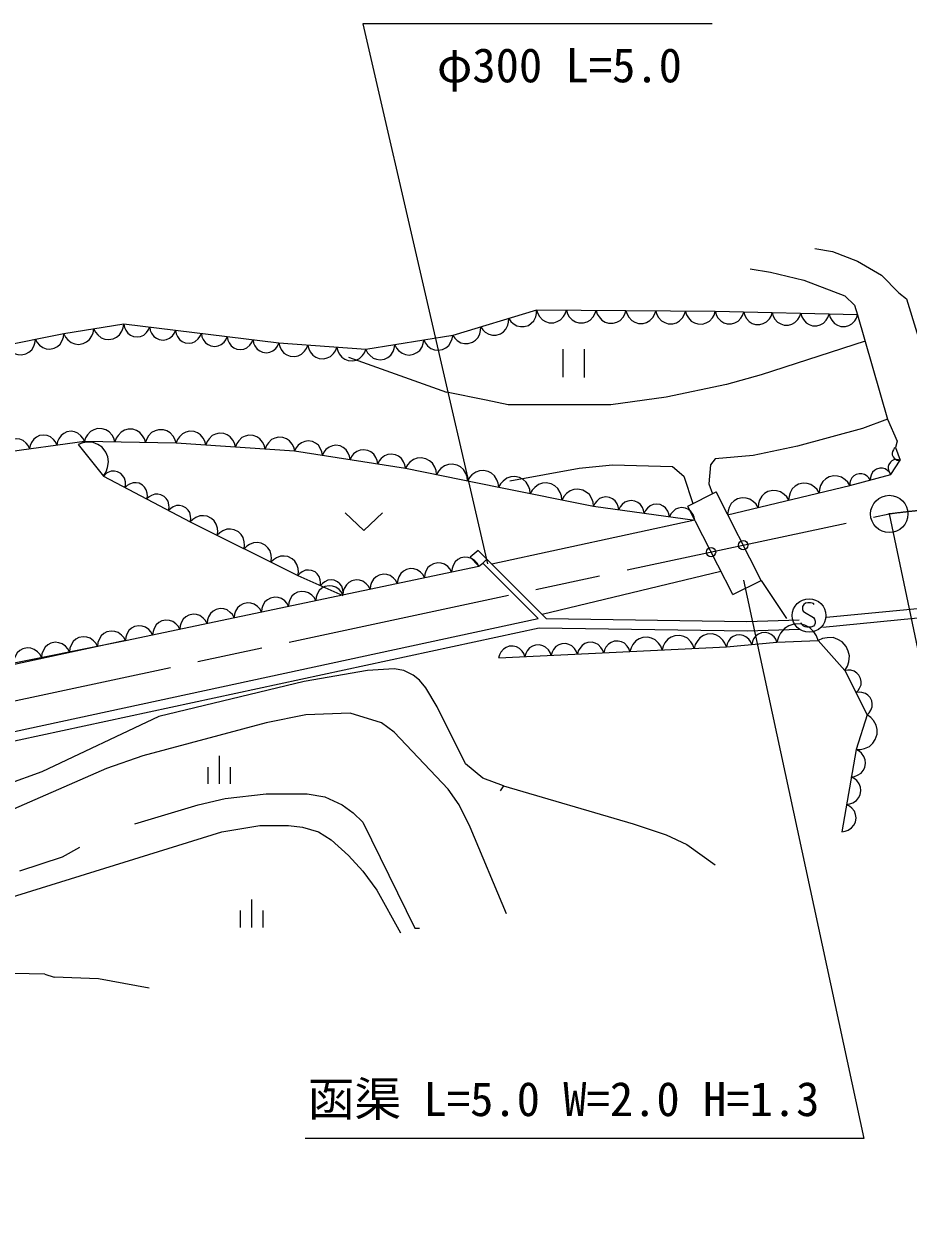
# Model space of a CAD drawing. Units: millimetres, scale not verified. Extents: x 40000 to 680000, y 20000 to 380000.
# Drawn here: x 412552 to 459893, y 265375 to 329383 of the extents above; entities that cross this region are included whole.
import ezdxf
from ezdxf.enums import TextEntityAlignment as Align

# ---------------------------------------------------------------- set-up
doc = ezdxf.new("R2010")
doc.units = ezdxf.units.MM
doc.header["$LTSCALE"] = 1000
doc.header["$PDMODE"] = 32
doc.header["$PDSIZE"] = 500
doc.linetypes.add('CHAIN', pattern=[18.5, 12, -1.5, 3.5, -1.5])
for name, color, linetype, lineweight in [('M-BGD', 7, 'Continuous', 25), ('M-BMK', 2, 'CHAIN', 13), ('M-BMK-SRVR', 3, 'Continuous', 25), ('M-STR-HTXT', 7, 'Continuous', 13), ('M-STR-STR1', 1, 'Continuous', 25)]:
    doc.layers.add(name, color=color, linetype=linetype, lineweight=lineweight)
doc.layers.add('M-OTRS', color=6, linetype='Continuous')
doc.styles.add('ＭＳ ゴシック', font='')
doc.styles.get('ＭＳ ゴシック').set_extended_font_data('MS Gothic')

# ---------------------------------------------------------------- blocks, each defined once
blk = doc.blocks.new('BUHIN52')
at = {"layer": 'M-BGD'}
blk.add_lwpolyline([(381, -592), (488, -460), (558, -314), (614, -115), (601, 61), (556, 228), (438, 412), (304, 522), (149, 607), (-55, 638), (-214, 632), (-381, 592)], dxfattribs=at)
blk = doc.blocks.new('BUHIN53')
at = {"layer": 'M-BGD'}
blk.add_lwpolyline([(467, -724), (599, -562), (684, -384), (752, -140), (736, 75), (681, 280), (536, 505), (372, 640), (182, 743), (-68, 781), (-263, 774), (-467, 724)], dxfattribs=at)
blk = doc.blocks.new('BUHIN54')
at = {"layer": 'M-BGD'}
blk.add_lwpolyline([(394, -555), (492, -423), (553, -279), (598, -84), (578, 85), (527, 245), (405, 417), (271, 518), (118, 593), (-81, 614), (-235, 601), (-394, 555)], dxfattribs=at)
blk = doc.blocks.new('BUHIN57')
at = {"layer": 'M-BGD'}
blk.add_lwpolyline([(-365, -553), (-210, -596), (-59, -600), (134, -573), (281, -495), (408, -392), (521, -221), (566, -63), (579, 102), (529, 290), (463, 425), (365, 553)], dxfattribs=at)
blk = doc.blocks.new('BUHIN59')
at = {"layer": 'M-BGD'}
blk.add_lwpolyline([(-699, -257), (-587, -399), (-453, -504), (-261, -608), (-76, -635), (108, -627), (324, -547), (469, -434), (592, -294), (672, -90), (702, 76), (699, 257)], dxfattribs=at)
blk = doc.blocks.new('BUHIN126')
at = {"layer": 'M-BGD'}
blk.add_lwpolyline([(505, -574), (599, -415), (650, -247), (678, -24), (636, 163), (560, 335), (404, 513), (242, 610), (62, 676), (-163, 676), (-333, 644), (-505, 574)], dxfattribs=at)
blk = doc.blocks.new('BUHIN127')
at = {"layer": 'M-BGD'}
blk.add_lwpolyline([(497, -553), (587, -398), (635, -234), (660, -17), (617, 164), (542, 331), (388, 503), (230, 596), (54, 658), (-165, 657), (-330, 623), (-497, 553)], dxfattribs=at)
blk = doc.blocks.new('BUHIN128')
at = {"layer": 'M-BGD'}
blk.add_lwpolyline([(72, -654), (217, -589), (336, -496), (466, -353), (529, -200), (561, -41), (539, 162), (473, 310), (378, 446), (220, 557), (84, 619), (-72, 654)], dxfattribs=at)
blk = doc.blocks.new('BUHIN139')
at = {"layer": 'M-BGD'}
blk.add_lwpolyline([(453, -586), (553, -438), (613, -279), (654, -66), (625, 118), (562, 289), (422, 471), (272, 575), (102, 649), (-115, 664), (-282, 643), (-453, 586)], dxfattribs=at)
blk = doc.blocks.new('BUHIN140')
at = {"layer": 'M-BGD'}
blk.add_lwpolyline([(397, -716), (532, -571), (624, -407), (704, -180), (702, 25), (663, 223), (540, 444), (393, 583), (219, 693), (-15, 745), (-201, 750), (-397, 716)], dxfattribs=at)
blk = doc.blocks.new('BUHIN87')
at = {"layer": 'M-BGD'}
blk.add_lwpolyline([(351, -714), (489, -579), (586, -425), (675, -209), (683, -10), (654, 184), (545, 406), (409, 547), (246, 662), (21, 724), (-159, 737), (-351, 714)], dxfattribs=at)
blk = doc.blocks.new('BUHIN141')
at = {"layer": 'M-BGD'}
blk.add_lwpolyline([(270, -700), (410, -585), (515, -449), (616, -253), (641, -67), (630, 118), (546, 335), (430, 479), (287, 601), (80, 678), (-87, 706), (-270, 700)], dxfattribs=at)
blk = doc.blocks.new('BUHIN142')
at = {"layer": 'M-BGD'}
blk.add_lwpolyline([(270, -806), (435, -683), (560, -534), (684, -317), (721, -108), (719, 102), (635, 351), (511, 521), (355, 665), (125, 763), (-63, 803), (-270, 806)], dxfattribs=at)
blk = doc.blocks.new('BUHIN143')
at = {"layer": 'M-BGD'}
blk.add_lwpolyline([(277, -818), (444, -693), (570, -541), (696, -320), (734, -107), (730, 106), (644, 359), (518, 531), (359, 677), (125, 776), (-67, 816), (-277, 818)], dxfattribs=at)
blk = doc.blocks.new('BUHIN144')
at = {"layer": 'M-BGD'}
blk.add_lwpolyline([(256, -634), (383, -528), (476, -402), (565, -222), (585, -51), (572, 117), (493, 314), (385, 443), (253, 552), (63, 619), (-90, 642), (-256, 634)], dxfattribs=at)
blk = doc.blocks.new('BUHIN146')
at = {"layer": 'M-BGD'}
blk.add_lwpolyline([(25, -657), (175, -602), (300, -518), (440, -385), (513, -237), (556, -81), (548, 123), (493, 276), (409, 417), (259, 540), (128, 611), (-25, 657)], dxfattribs=at)
blk = doc.blocks.new('BUHIN147')
at = {"layer": 'M-BGD'}
blk.add_lwpolyline([(48, -803), (229, -732), (380, -626), (548, -459), (633, -276), (682, -84), (667, 165), (596, 350), (489, 521), (302, 667), (140, 750), (-48, 803)], dxfattribs=at)
blk = doc.blocks.new('BUHIN148')
at = {"layer": 'M-BGD'}
blk.add_lwpolyline([(-366, 668), (-493, 534), (-579, 382), (-655, 171), (-654, -20), (-618, -204), (-505, -411), (-368, -541), (-207, -644), (11, -694), (183, -699), (366, -668)], dxfattribs=at)
blk = doc.blocks.new('BUHIN149')
at = {"layer": 'M-BGD'}
blk.add_lwpolyline([(-393, 694), (-523, 552), (-611, 392), (-687, 170), (-684, -30), (-644, -222), (-522, -437), (-378, -571), (-208, -677), (21, -726), (202, -729), (393, -694)], dxfattribs=at)
blk = doc.blocks.new('BUHIN150')
at = {"layer": 'M-BGD'}
blk.add_lwpolyline([(-570, 535), (-650, 364), (-686, 188), (-692, -41), (-631, -227), (-537, -396), (-361, -561), (-187, -644), (3, -694), (231, -672), (401, -623), (570, -535)], dxfattribs=at)
blk = doc.blocks.new('BUHIN151')
at = {"layer": 'M-BGD'}
blk.add_lwpolyline([(-498, 609), (-601, 448), (-660, 278), (-696, 50), (-660, -144), (-588, -324), (-434, -513), (-271, -618), (-89, -693), (142, -702), (318, -674), (498, -609)], dxfattribs=at)
blk = doc.blocks.new('BUHIN152')
at = {"layer": 'M-BGD'}
blk.add_lwpolyline([(-339, 700), (-475, 570), (-571, 420), (-659, 208), (-668, 14), (-641, -176), (-536, -393), (-403, -533), (-245, -646), (-25, -708), (151, -722), (339, -700)], dxfattribs=at)
blk = doc.blocks.new('BUHIN153')
at = {"layer": 'M-BGD'}
blk.add_lwpolyline([(-273, 641), (-400, 530), (-492, 400), (-580, 215), (-597, 42), (-581, -130), (-496, -328), (-384, -459), (-247, -567), (-53, -632), (103, -653), (273, -641)], dxfattribs=at)
blk = doc.blocks.new('BUHIN154')
at = {"layer": 'M-BGD'}
blk.add_lwpolyline([(-512, 633), (-619, 468), (-681, 292), (-721, 56), (-684, -145), (-611, -332), (-452, -528), (-284, -639), (-96, -716), (143, -727), (326, -700), (512, -633)], dxfattribs=at)
blk = doc.blocks.new('BUHIN155')
at = {"layer": 'M-BGD'}
blk.add_lwpolyline([(-515, 582), (-611, 420), (-662, 250), (-690, 23), (-646, -167), (-569, -343), (-409, -523), (-244, -621), (-61, -688), (168, -688), (340, -654), (515, -582)], dxfattribs=at)
blk = doc.blocks.new('BUHIN164')
at = {"layer": 'M-BGD'}
blk.add_lwpolyline([(578, -610), (675, -431), (724, -245), (746, 1), (692, 204), (602, 391), (423, 580), (241, 680), (41, 745), (-206, 736), (-392, 694), (-578, 610)], dxfattribs=at)
blk = doc.blocks.new('BUHIN165')
at = {"layer": 'M-BGD'}
blk.add_lwpolyline([(404, -403), (466, -279), (496, -152), (506, 15), (465, 152), (401, 277), (276, 402), (150, 466), (13, 506), (-154, 496), (-279, 463), (-404, 403)], dxfattribs=at)
blk = doc.blocks.new('BUHIN210')
at = {"color": 7, "linetype": 'Continuous', "lineweight": 25}
for p, q in [((911, 248), (-478, 815)), ((-913, -251), (476, -818))]:
    blk.add_line(p, q, dxfattribs=at)
blk = doc.blocks.new('BUHIN211')
at = {"color": 7, "linetype": 'Continuous', "lineweight": 25}
blk.add_lwpolyline([(-818, -746), (435, -178), (-62, 1105)], dxfattribs=at)
blk = doc.blocks.new('BUHIN212')
at = {"color": 7, "linetype": 'Continuous', "lineweight": 25}
for p, q in [((-694, 283), (694, -283)), ((84, 614), (918, 274)), ((-369, -497), (464, -837))]:
    blk.add_line(p, q, dxfattribs=at)

msp = doc.modelspace()

# ---------------------------------------------------------------- linework, layer by layer
at = {"layer": 'M-BGD'}
for p, q in [((454906, 317360), (455837, 317191)), ((455837, 317191), (457192, 316683)), ((451434, 316259), (452535, 316090)), ((457192, 316683), (458462, 315921)), ((452535, 316090), (454313, 315667)), ((454313, 315667), (456514, 314820)), ((458462, 315921), (459393, 314989)), ((459393, 314989), (459816, 314651)), ((456514, 314820), (457022, 314312)), ((457022, 314312), (457192, 313804)), ((459816, 314651), (461848, 307962)), ((440003, 314058), (435517, 312703)), ((449572, 313973), (440003, 314058)), ((457192, 313804), (449572, 313973)), ((457192, 313804), (458799, 308216)), ((417906, 313296), (414689, 312788)), ((426203, 312280), (417906, 313296)), ((414689, 312788), (410117, 311857)), ((435517, 312703), (430860, 311941)), ((457600, 312385), (452026, 310587)), ((430860, 311941), (426203, 312280)), ((429928, 311535), (435177, 309655)), ((452026, 310587), (450164, 310079)), ((450164, 310079), (446947, 309401)), ((437295, 309232), (435177, 309655)), ((438479, 308978), (437295, 309232)), ((446947, 309401), (443984, 308978)), ((443984, 308978), (438479, 308978)), ((458799, 308216), (457446, 307708)), ((458799, 308216), (459308, 307031)), ((457446, 307708), (453973, 306777)), ((411387, 306438), (415790, 307031)), ((415450, 306861), (416806, 305168)), ((415790, 307031), (420699, 306946)), ((420699, 306946), (427049, 306523)), ((453973, 306777), (451603, 306269)), ((459308, 307031), (459223, 306692)), ((459223, 306692), (459477, 306015)), ((427049, 306523), (432976, 305591)), ((449572, 306099), (449318, 305761)), ((451603, 306269), (449572, 306099)), ((458970, 305253), (459477, 306015)), ((432976, 305591), (437972, 304575)), ((438573, 304913), (442290, 305591)), ((442290, 305591), (444068, 305761)), ((444068, 305761), (447286, 305676)), ((447286, 305676), (447877, 305168)), ((449318, 305761), (449233, 304745)), ((416806, 305168), (421462, 302713)), ((447877, 305168), (448369, 303695)), ((449233, 304745), (449428, 304225)), ((456768, 304660), (458970, 305253)), ((437972, 304575), (443051, 303559)), ((450231, 303096), (456768, 304660)), ((443051, 303559), (448471, 302797)), ((448471, 302797), (437610, 300451)), ((421462, 302713), (427220, 299834)), ((436872, 301189), (436437, 300818)), ((437338, 300724), (436872, 301189)), ((417991, 296363), (436907, 300348)), ((436907, 300348), (436437, 300818)), ((436907, 300348), (437125, 300511)), ((437338, 300724), (437125, 300511)), ((440089, 297548), (437125, 300511)), ((440519, 297542), (437338, 300724)), ((427220, 299834), (429630, 298775)), ((449870, 300057), (440301, 297761)), ((449870, 300057), (449656, 300003)), ((452026, 299580), (453382, 297548)), ((455520, 297604), (465404, 298556)), ((455327, 297083), (465404, 298054)), ((399702, 288827), (440089, 297548)), ((399805, 288338), (440138, 297048)), ((440138, 297048), (451268, 296879)), ((440519, 297542), (451265, 297379)), ((451265, 297379), (454059, 297463)), ((417991, 296363), (352204, 282139)), ((388019, 290351), (417991, 296363)), ((451268, 296879), (454090, 296964)), ((452873, 296278), (455074, 296363)), ((455074, 296363), (456514, 294754)), ((437972, 295431), (444999, 295770)), ((444999, 295770), (450164, 296024)), ((450164, 296024), (452873, 296278)), ((430945, 294754), (427558, 294161)), ((432384, 294839), (430945, 294754)), ((432892, 294754), (432384, 294839)), ((433399, 294500), (432892, 294754)), ((433739, 294246), (433399, 294500)), ((456514, 294754), (457699, 292383)), ((427558, 294161), (419769, 292299)), ((434077, 293823), (433739, 294246)), ((434670, 292807), (434077, 293823)), ((436194, 289759), (434670, 292807)), ((419769, 292299), (413503, 289335)), ((425525, 291960), (418922, 290182)), ((427643, 292383), (425525, 291960)), ((430014, 292468), (427643, 292383)), ((431707, 291960), (430014, 292468)), ((432384, 291452), (431707, 291960)), ((457699, 292383), (457107, 290521)), ((435263, 288404), (432384, 291452)), ((418922, 290182), (416974, 289505)), ((457107, 290521), (456345, 286118)), ((416974, 289505), (410371, 286626)), ((413503, 289335), (411641, 288658)), ((437125, 288997), (436194, 289759)), ((438225, 288573), (437125, 288997)), ((423324, 287896), (425525, 288150)), ((425525, 288150), (427727, 288150)), ((427727, 288150), (428659, 287981)), ((435856, 287557), (435263, 288404)), ((438225, 288573), (438057, 288319)), ((438225, 288573), (445169, 286541)), ((418498, 286541), (421886, 287557)), ((421886, 287557), (423324, 287896)), ((428659, 287981), (429590, 287557)), ((429590, 287557), (430183, 287134)), ((436448, 286372), (435856, 287557)), ((430183, 287134), (430691, 286626)), ((408170, 281461), (423156, 286118)), ((423156, 286118), (425188, 286457)), ((425188, 286457), (426712, 286457)), ((426712, 286457), (427473, 286372)), ((427473, 286372), (428320, 286118)), ((428320, 286118), (428998, 285695)), ((430691, 286626), (433485, 280953)), ((438396, 281715), (436448, 286372)), ((445169, 286541), (446947, 285949)), ((428998, 285695), (429928, 284848)), ((446947, 285949), (448048, 285441)), ((415536, 285271), (414603, 284763)), ((429928, 284848), (430691, 284001)), ((448048, 285441), (449572, 284340)), ((414603, 284763), (412318, 284001)), ((430691, 284001), (431452, 282985)), ((431452, 282985), (432723, 280699)), ((433485, 280953), (433739, 280953)), ((413673, 278498), (402666, 278667)), ((413673, 278498), (414181, 278329)), ((416551, 278244), (414181, 278329)), ((419261, 277736), (416551, 278244))]:
    msp.add_line(p, q, dxfattribs=at)
for points in [[(416806, 305168), (416949, 305388), (417033, 305621), (417087, 305936), (417040, 306203), (416944, 306453), (416734, 306715), (416511, 306863), (416261, 306968), (415942, 306984), (415699, 306950), (415450, 306861)], [(459223, 306692), (459155, 306638), (459104, 306572), (459055, 306479), (459042, 306389), (459046, 306300), (459086, 306195), (459141, 306125), (459210, 306066), (459309, 306027), (459389, 306013), (459477, 306015)], [(459477, 306015), (459371, 306045), (459266, 306049), (459133, 306031), (459031, 305977), (458943, 305907), (458864, 305789), (458833, 305680), (458823, 305566), (458857, 305436), (458902, 305342), (458970, 305253)], [(454871, 298281), (454822, 298335), (454754, 298367), (454660, 298385), (454520, 298385), (454403, 298353), (454304, 298286), (454246, 298187), (454241, 298083), (454246, 298016), (454282, 297926), (454345, 297876), (454835, 297593), (454889, 297512), (454925, 297399), (454916, 297291), (454885, 297206), (454822, 297125), (454682, 297084), (454475, 297084), (454385, 297098), (454300, 297138), (454228, 297206), (454165, 297309)], [(455074, 296363), (454982, 296613), (454842, 296823), (454618, 297057), (454371, 297179), (454109, 297252), (453768, 297239), (453512, 297146), (453275, 297005), (453070, 296754), (452952, 296535), (452873, 296278)], [(456514, 294754), (456645, 294980), (456715, 295217), (456752, 295532), (456690, 295796), (456581, 296039), (456358, 296288), (456129, 296423), (455874, 296514), (455557, 296512), (455317, 296465), (455074, 296363)], [(457107, 290521), (457343, 290523), (457560, 290577), (457823, 290693), (458000, 290863), (458139, 291059), (458231, 291348), (458231, 291589), (458184, 291829), (458037, 292076), (457890, 292241), (457699, 292383)]]:
    msp.add_lwpolyline(points, dxfattribs=at)
for centre, radius in [((458886, 303137), 22.5), ((454592, 297701), 900)]:
    msp.add_circle(centre, radius, dxfattribs=at)
at = {"layer": 'M-BMK'}
msp.add_line((282016, 265375), (458886, 303137), dxfattribs=at)
msp.add_arc((468787, 223752), 80000, 64.85052, 97.10983, dxfattribs=at)
at = {"layer": 'M-BMK-SRVR'}
msp.add_circle((458886, 303137), 1000, dxfattribs=at)
at = {"layer": 'M-OTRS'}
for p in [(451067, 301463), (449341, 301097)]:
    msp.add_point(p, dxfattribs=at)
at = {"layer": 'M-STR-HTXT'}
for p, q in [((449398, 329383), (430691, 329383)), ((430691, 329383), (437380, 300476)), ((458886, 303137), (465067, 273589)), ((451073, 299586), (457529, 269693)), ((457529, 269693), (427610, 269693))]:
    msp.add_line(p, q, dxfattribs=at)
at = {"layer": 'M-STR-STR1'}
for p, q in [((448098, 303560), (449609, 304315)), ((452026, 299580), (449609, 304315)), ((450502, 298818), (448096, 303532)), ((450502, 298818), (452026, 299580))]:
    msp.add_line(p, q, dxfattribs=at)

# ---------------------------------------------------------------- block references
at = {"rotation": 59.98837}
for name, p in [('BUHIN150', (439256, 313833)), ('BUHIN149', (440801, 314051)), ('BUHIN149', (442396, 314037)), ('BUHIN149', (443990, 314023)), ('BUHIN149', (445585, 314009)), ('BUHIN149', (447180, 313995)), ('BUHIN149', (448774, 313981)), ('BUHIN148', (450334, 313957)), ('BUHIN148', (451858, 313923)), ('BUHIN148', (453382, 313889)), ('BUHIN148', (454906, 313855)), ('BUHIN148', (456430, 313821)), ('BUHIN154', (415493, 312915)), ('BUHIN154', (417101, 313169)), ('BUHIN153', (418597, 313212)), ('BUHIN150', (436264, 312929)), ('BUHIN150', (437760, 313381)), ('BUHIN155', (412403, 312323)), ('BUHIN155', (413927, 312633)), ('BUHIN153', (419980, 313042)), ('BUHIN153', (421363, 312873)), ('BUHIN153', (422746, 312704)), ('BUHIN153', (424129, 312534)), ('BUHIN151', (433188, 312322)), ('BUHIN151', (434740, 312576)), ('BUHIN153', (425512, 312365)), ('BUHIN152', (426979, 312224)), ('BUHIN152', (428532, 312111)), ('BUHIN152', (430084, 311998)), ('BUHIN151', (431636, 312068)), ('BUHIN140', (416608, 307017)), ('BUHIN140', (418245, 306989)), ('BUHIN140', (419881, 306961)), ('BUHIN139', (412120, 306537)), ('BUHIN139', (413588, 306735)), ('BUHIN139', (415056, 306933)), ('BUHIN87', (421493, 306894)), ('BUHIN87', (423081, 306788)), ('BUHIN87', (424668, 306682)), ('BUHIN87', (426256, 306576)), ('BUHIN141', (427790, 306407)), ('BUHIN141', (429272, 306174)), ('BUHIN141', (430754, 305941)), ('BUHIN141', (432236, 305708)), ('BUHIN142', (433809, 305422)), ('BUHIN142', (435474, 305083)), ('BUHIN146', (417388, 304862)), ('BUHIN142', (437139, 304745)), ('BUHIN143', (438818, 304406)), ('BUHIN164', (455950, 304465)), ('BUHIN165', (457318, 304809)), ('BUHIN165', (458419, 305105)), ('BUHIN146', (418552, 304248)), ('BUHIN143', (440512, 304067)), ('BUHIN143', (442205, 303729)), ('BUHIN164', (452682, 303682)), ('BUHIN164', (454316, 304074)), ('BUHIN146', (419716, 303634)), ('BUHIN144', (443729, 303464)), ('BUHIN144', (445084, 303274)), ('BUHIN164', (451048, 303291)), ('BUHIN146', (420880, 303020)), ('BUHIN144', (446438, 303083)), ('BUHIN144', (447793, 302893)), ('BUHIN147', (422181, 302354)), ('BUHIN147', (423621, 301634)), ('BUHIN147', (425060, 300914)), ('BUHIN147', (426500, 300194)), ('BUHIN127', (436180, 300195)), ('BUHIN128', (427822, 299570)), ('BUHIN127', (433270, 299582)), ('BUHIN127', (434725, 299888)), ('BUHIN127', (428904, 298662)), ('BUHIN128', (429028, 299040)), ('BUHIN127', (430359, 298969)), ('BUHIN127', (431814, 299275)), ('BUHIN127', (425994, 298049)), ('BUHIN127', (427449, 298356)), ('BUHIN127', (423084, 297436)), ('BUHIN127', (424539, 297743)), ('BUHIN127', (420173, 296823)), ('BUHIN127', (421628, 297130)), ('BUHIN126', (417241, 296213)), ('BUHIN127', (418718, 296517)), ('BUHIN53', (449303, 295982)), ('BUHIN54', (452196, 296215)), ('BUHIN126', (414244, 295612)), ('BUHIN126', (415743, 295913)), ('BUHIN52', (440080, 295533)), ('BUHIN52', (441486, 295601)), ('BUHIN52', (442891, 295669)), ('BUHIN52', (444297, 295737)), ('BUHIN53', (445860, 295813)), ('BUHIN53', (447582, 295897)), ('BUHIN54', (450841, 296088)), ('BUHIN126', (412745, 295311)), ('BUHIN52', (438674, 295465)), ('BUHIN57', (456810, 294162)), ('BUHIN57', (457403, 292976)), ('BUHIN59', (456980, 289788)), ('BUHIN59', (456726, 288320)), ('BUHIN59', (456472, 286852))]:
    msp.add_blockref(name, p, dxfattribs=at)
at = {"layer": 'M-BGD', "rotation": 292.19663}
for name, p in [('BUHIN210', (441988, 311205)), ('BUHIN211', (430749, 302721)), ('BUHIN212', (423003, 289428)), ('BUHIN212', (424736, 281743))]:
    msp.add_blockref(name, p, dxfattribs=at)

# ---------------------------------------------------------------- texts
at = {"layer": 'M-STR-HTXT', "style": 'ＭＳ ゴシック'}
for s, p in [('φ300 L=5.0', (434668, 325703)), ('函渠', (427751, 270340)), ('L=5.0 W=2.0 H=1.3', (433949, 270340))]:
    msp.add_text(s, height=1833, dxfattribs=at).set_placement(p, align=Align.BOTTOM_LEFT)

doc.saveas('drawing.dxf')
